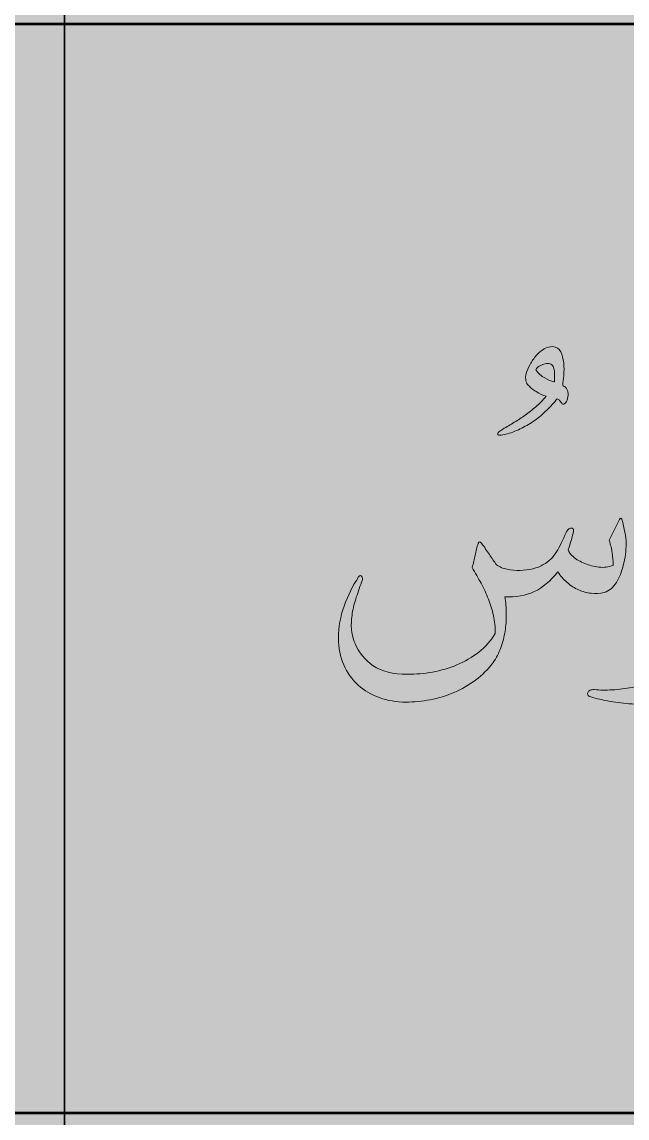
# Model space of a CAD drawing. Header units: inches. Extents: x -1481 to -429, y -1676 to -696.
# Drawn here: x -835.54 to -817.47, y -1240.95 to -1208.21 of the extents above; entities that cross this region are included whole.
import ezdxf

# ---------------------------------------------------------------- set-up
doc = ezdxf.new("R2010")
doc.units = ezdxf.units.IN
doc.header["$MEASUREMENT"] = 0
doc.layers.add('Layer 1', color=7, linetype='Continuous')

# ---------------------------------------------------------------- blocks, each defined once
blk = doc.blocks.new('block 75')
at = {"layer": 'Layer 1', "true_color": 0x009344}
h = blk.add_hatch(color=114, dxfattribs=at)
h.dxf.hatch_style = 2
h.paths.add_polyline_path([(-693.785, -1296.171), (-933.785, -1296.171), (-933.785, -1006.171), (-693.785, -1006.171)])
blk = doc.blocks.new('block 141')
at = {"layer": 'Layer 1', "color": 40, "lineweight": 30, "true_color": 0xf9a01b}
for points in [[(-873.329, -1087.043), (-834.266, -1087.043), (-834.266, -1290.172), (-873.329, -1290.172), (-873.329, -1087.043)], [(-834.266, -1087.043), (-795.203, -1087.043), (-795.203, -1290.172), (-834.266, -1290.172), (-834.266, -1087.043)]]:
    blk.add_lwpolyline(points, dxfattribs=at)
blk = doc.blocks.new('block 140')
at = {"layer": 'Layer 1', "true_color": 0x49c6ea}
h = blk.add_hatch(color=133, dxfattribs=at)
h.dxf.hatch_style = 2
h.paths.add_polyline_path([(-919.173, -1282.809), (-748.857, -1282.809), (-748.857, -1065.618), (-919.173, -1065.618)])
h = blk.add_hatch(color=133, dxfattribs=at)
h.dxf.hatch_style = 2
h.paths.add_polyline_path([(-907.435, -1277.731), (-761.338, -1277.731), (-761.338, -1076.165), (-907.435, -1076.165)])
at = {"layer": 'Layer 1', "true_color": 0xffed96}
h = blk.add_hatch(color=41, dxfattribs=at)
h.dxf.hatch_style = 2
h.paths.add_polyline_path([(-912.062, -1240.799), (-756.36, -1240.799), (-756.36, -1208.274), (-912.062, -1208.274)])
at = {"layer": 'Layer 1', "lineweight": 0}
blk.add_lwpolyline([(-912.062, -1240.799), (-756.36, -1240.799), (-756.36, -1208.274), (-912.062, -1208.274), (-912.062, -1240.799)], dxfattribs=at)
at = {"layer": 'Layer 1', "color": 44, "lineweight": 53, "true_color": 0xaf7e09}
blk.add_lwpolyline([(-912.062, -1240.799), (-756.36, -1240.799), (-756.36, -1208.274), (-912.062, -1208.274), (-912.062, -1240.799)], dxfattribs=at)
at = {"layer": 'Layer 1'}
blk.add_blockref('block 141', (0, 0), dxfattribs=at)
blk = doc.blocks.new('block 186')
at = {"layer": 'Layer 1', "true_color": 0x231f20}
h = blk.add_hatch(color=250, dxfattribs=at)
h.dxf.hatch_style = 2
edge = h.paths.add_edge_path()
edge.add_spline(control_points=[(-821.178, -1220.371), (-821.063, -1220.304), (-820.949, -1220.238), (-820.837, -1220.171), (-820.725, -1220.105), (-820.616, -1220.033), (-820.512, -1219.956), (-820.403, -1219.879), (-820.296, -1219.795), (-820.191, -1219.704), (-820.086, -1219.613), (-819.985, -1219.51), (-819.887, -1219.394), (-819.981, -1219.366), (-820.081, -1219.319), (-820.186, -1219.253), (-820.291, -1219.186), (-820.375, -1219.115), (-820.438, -1219.037), (-820.469, -1218.999), (-820.489, -1218.949), (-820.496, -1218.888), (-820.503, -1218.827), (-820.498, -1218.77), (-820.48, -1218.717), (-820.452, -1218.633), (-820.413, -1218.542), (-820.362, -1218.444), (-820.311, -1218.346), (-820.251, -1218.257), (-820.181, -1218.177), (-820.111, -1218.096), (-820.033, -1218.031), (-819.947, -1217.98), (-819.862, -1217.929), (-819.775, -1217.906), (-819.687, -1217.909), (-819.579, -1217.916), (-819.5, -1217.968), (-819.451, -1218.064), (-819.402, -1218.16), (-819.373, -1218.271), (-819.362, -1218.397), (-819.348, -1218.523), (-819.347, -1218.647), (-819.359, -1218.77), (-819.372, -1218.892), (-819.381, -1218.982), (-819.388, -1219.037), (-819.388, -1219.055), (-819.383, -1219.069), (-819.373, -1219.079), (-819.331, -1219.104), (-819.302, -1219.127), (-819.286, -1219.148), (-819.27, -1219.169), (-819.257, -1219.193), (-819.247, -1219.221), (-819.226, -1219.274), (-819.221, -1219.337), (-819.234, -1219.41), (-819.246, -1219.484), (-819.268, -1219.54), (-819.299, -1219.578), (-819.327, -1219.613), (-819.352, -1219.63), (-819.373, -1219.628), (-819.394, -1219.626), (-819.415, -1219.61), (-819.436, -1219.578), (-819.453, -1219.557), (-819.47, -1219.537), (-819.485, -1219.518), (-819.501, -1219.498), (-819.525, -1219.482), (-819.556, -1219.468), (-819.654, -1219.587), (-819.758, -1219.701), (-819.868, -1219.809), (-819.979, -1219.918), (-820.095, -1220.017), (-820.218, -1220.108), (-820.344, -1220.196), (-820.475, -1220.275), (-820.611, -1220.344), (-820.748, -1220.414), (-820.891, -1220.472), (-821.042, -1220.517), (-821.101, -1220.535), (-821.162, -1220.546), (-821.225, -1220.552), (-821.288, -1220.557), (-821.323, -1220.551), (-821.33, -1220.533), (-821.337, -1220.512), (-821.325, -1220.487), (-821.294, -1220.457), (-821.262, -1220.427), (-821.224, -1220.399), (-821.178, -1220.371)], knot_values=[0, 0, 0, 0, 1, 1, 1, 2, 2, 2, 3, 3, 3, 4, 4, 4, 5, 5, 5, 6, 6, 6, 7, 7, 7, 8, 8, 8, 9, 9, 9, 10, 10, 10, 11, 11, 11, 12, 12, 12, 13, 13, 13, 14, 14, 14, 15, 15, 15, 16, 16, 16, 17, 17, 17, 18, 18, 18, 19, 19, 19, 20, 20, 20, 21, 21, 21, 22, 22, 22, 23, 23, 23, 24, 24, 24, 25, 25, 25, 26, 26, 26, 27, 27, 27, 28, 28, 28, 29, 29, 29, 30, 30, 30, 31, 31, 31, 32, 32, 32, 33, 33, 33, 33], degree=3, periodic=1)
edge = h.paths.add_edge_path()
edge.add_spline(control_points=[(-820.191, -1218.607), (-820.118, -1218.709), (-820.03, -1218.788), (-819.929, -1218.846), (-819.827, -1218.904), (-819.735, -1218.943), (-819.651, -1218.964), (-819.651, -1218.964), (-819.64, -1218.964), (-819.64, -1218.964), (-819.64, -1218.936), (-819.639, -1218.898), (-819.635, -1218.851), (-819.632, -1218.804), (-819.631, -1218.756), (-819.632, -1218.707), (-819.634, -1218.658), (-819.641, -1218.611), (-819.653, -1218.565), (-819.666, -1218.52), (-819.687, -1218.481), (-819.719, -1218.45), (-819.747, -1218.425), (-819.786, -1218.414), (-819.837, -1218.416), (-819.888, -1218.417), (-819.938, -1218.427), (-819.987, -1218.444), (-820.036, -1218.462), (-820.08, -1218.485), (-820.12, -1218.515), (-820.161, -1218.545), (-820.184, -1218.576), (-820.191, -1218.607)], knot_values=[0, 0, 0, 0, 1, 1, 1, 2, 2, 2, 3, 3, 3, 4, 4, 4, 5, 5, 5, 6, 6, 6, 7, 7, 7, 8, 8, 8, 9, 9, 9, 10, 10, 10, 11, 11, 11, 11], degree=3, periodic=1)
at = {"layer": 'Layer 1', "lineweight": 0}
for points, knots in [([(-821.178, -1220.371), (-821.063, -1220.304), (-820.949, -1220.238), (-820.837, -1220.171), (-820.725, -1220.105), (-820.616, -1220.033), (-820.512, -1219.956), (-820.403, -1219.879), (-820.296, -1219.795), (-820.191, -1219.704), (-820.086, -1219.613), (-819.985, -1219.51), (-819.887, -1219.394), (-819.981, -1219.366), (-820.081, -1219.319), (-820.186, -1219.253), (-820.291, -1219.186), (-820.375, -1219.115), (-820.438, -1219.037), (-820.469, -1218.999), (-820.489, -1218.949), (-820.496, -1218.888), (-820.503, -1218.827), (-820.498, -1218.77), (-820.48, -1218.717), (-820.452, -1218.633), (-820.413, -1218.542), (-820.362, -1218.444), (-820.311, -1218.346), (-820.251, -1218.257), (-820.181, -1218.177), (-820.111, -1218.096), (-820.033, -1218.031), (-819.947, -1217.98), (-819.862, -1217.929), (-819.775, -1217.906), (-819.687, -1217.909), (-819.579, -1217.916), (-819.5, -1217.968), (-819.451, -1218.064), (-819.402, -1218.16), (-819.373, -1218.271), (-819.362, -1218.397), (-819.348, -1218.523), (-819.347, -1218.647), (-819.359, -1218.77), (-819.372, -1218.892), (-819.381, -1218.982), (-819.388, -1219.037), (-819.388, -1219.055), (-819.383, -1219.069), (-819.373, -1219.079), (-819.331, -1219.104), (-819.302, -1219.127), (-819.286, -1219.148), (-819.27, -1219.169), (-819.257, -1219.193), (-819.247, -1219.221), (-819.226, -1219.274), (-819.221, -1219.337), (-819.234, -1219.41), (-819.246, -1219.484), (-819.268, -1219.54), (-819.299, -1219.578), (-819.327, -1219.613), (-819.352, -1219.63), (-819.373, -1219.628), (-819.394, -1219.626), (-819.415, -1219.61), (-819.436, -1219.578), (-819.453, -1219.557), (-819.47, -1219.537), (-819.485, -1219.518), (-819.501, -1219.498), (-819.525, -1219.482), (-819.556, -1219.468), (-819.654, -1219.587), (-819.758, -1219.701), (-819.868, -1219.809), (-819.979, -1219.918), (-820.095, -1220.017), (-820.218, -1220.108), (-820.344, -1220.196), (-820.475, -1220.275), (-820.611, -1220.344), (-820.748, -1220.414), (-820.891, -1220.472), (-821.042, -1220.517), (-821.101, -1220.535), (-821.162, -1220.546), (-821.225, -1220.552), (-821.288, -1220.557), (-821.323, -1220.551), (-821.33, -1220.533), (-821.337, -1220.512), (-821.325, -1220.487), (-821.294, -1220.457), (-821.262, -1220.427), (-821.224, -1220.399), (-821.178, -1220.371)], [0, 0, 0, 0, 1, 1, 1, 2, 2, 2, 3, 3, 3, 4, 4, 4, 5, 5, 5, 6, 6, 6, 7, 7, 7, 8, 8, 8, 9, 9, 9, 10, 10, 10, 11, 11, 11, 12, 12, 12, 13, 13, 13, 14, 14, 14, 15, 15, 15, 16, 16, 16, 17, 17, 17, 18, 18, 18, 19, 19, 19, 20, 20, 20, 21, 21, 21, 22, 22, 22, 23, 23, 23, 24, 24, 24, 25, 25, 25, 26, 26, 26, 27, 27, 27, 28, 28, 28, 29, 29, 29, 30, 30, 30, 31, 31, 31, 32, 32, 32, 33, 33, 33, 33]), ([(-820.191, -1218.607), (-820.118, -1218.709), (-820.03, -1218.788), (-819.929, -1218.846), (-819.827, -1218.904), (-819.735, -1218.943), (-819.651, -1218.964), (-819.651, -1218.964), (-819.64, -1218.964), (-819.64, -1218.964), (-819.64, -1218.936), (-819.639, -1218.898), (-819.635, -1218.851), (-819.632, -1218.804), (-819.631, -1218.756), (-819.632, -1218.707), (-819.634, -1218.658), (-819.641, -1218.611), (-819.653, -1218.565), (-819.666, -1218.52), (-819.687, -1218.481), (-819.719, -1218.45), (-819.747, -1218.425), (-819.786, -1218.414), (-819.837, -1218.416), (-819.888, -1218.417), (-819.938, -1218.427), (-819.987, -1218.444), (-820.036, -1218.462), (-820.08, -1218.485), (-820.12, -1218.515), (-820.161, -1218.545), (-820.184, -1218.576), (-820.191, -1218.607)], [0, 0, 0, 0, 1, 1, 1, 2, 2, 2, 3, 3, 3, 4, 4, 4, 5, 5, 5, 6, 6, 6, 7, 7, 7, 8, 8, 8, 9, 9, 9, 10, 10, 10, 11, 11, 11, 11])]:
    blk.add_open_spline(points, degree=3, knots=knots, dxfattribs=at)
blk = doc.blocks.new('block 139')
at = {"layer": 'Layer 1', "true_color": 0x231f20}
h = blk.add_hatch(color=250, dxfattribs=at)
h.dxf.hatch_style = 2
edge = h.paths.add_edge_path()
edge.add_spline(control_points=[(-821.366, -1224.429), (-821.282, -1224.492), (-821.177, -1224.536), (-821.051, -1224.562), (-820.925, -1224.589), (-820.797, -1224.6), (-820.665, -1224.597), (-820.534, -1224.593), (-820.406, -1224.576), (-820.282, -1224.547), (-820.158, -1224.517), (-820.054, -1224.476), (-819.97, -1224.423), (-819.802, -1224.325), (-819.671, -1224.198), (-819.576, -1224.04), (-819.482, -1223.883), (-819.386, -1223.689), (-819.288, -1223.458), (-819.274, -1223.423), (-819.253, -1223.394), (-819.225, -1223.371), (-819.197, -1223.348), (-819.169, -1223.335), (-819.143, -1223.332), (-819.117, -1223.328), (-819.096, -1223.335), (-819.08, -1223.353), (-819.065, -1223.37), (-819.062, -1223.402), (-819.072, -1223.447), (-819.093, -1223.538), (-819.115, -1223.622), (-819.138, -1223.699), (-819.161, -1223.776), (-819.191, -1223.869), (-819.23, -1223.977), (-819.216, -1224.044), (-819.163, -1224.116), (-819.07, -1224.192), (-818.977, -1224.269), (-818.865, -1224.335), (-818.734, -1224.389), (-818.603, -1224.444), (-818.462, -1224.479), (-818.311, -1224.497), (-818.161, -1224.514), (-818.019, -1224.497), (-817.886, -1224.444), (-817.886, -1224.311), (-817.895, -1224.188), (-817.912, -1224.074), (-817.93, -1223.961), (-817.96, -1223.834), (-818.002, -1223.694), (-818.002, -1223.694), (-817.692, -1223.075), (-817.692, -1223.075), (-817.668, -1223.029), (-817.647, -1223.026), (-817.629, -1223.064), (-817.545, -1223.34), (-817.501, -1223.584), (-817.498, -1223.794), (-817.494, -1224.004), (-817.524, -1224.226), (-817.587, -1224.46), (-817.608, -1224.544), (-817.635, -1224.629), (-817.668, -1224.715), (-817.702, -1224.8), (-817.741, -1224.88), (-817.786, -1224.953), (-817.832, -1225.027), (-817.885, -1225.09), (-817.947, -1225.142), (-818.008, -1225.195), (-818.077, -1225.232), (-818.154, -1225.253), (-818.283, -1225.284), (-818.413, -1225.293), (-818.542, -1225.279), (-818.672, -1225.265), (-818.797, -1225.231), (-818.918, -1225.177), (-819.038, -1225.122), (-819.152, -1225.049), (-819.259, -1224.956), (-819.365, -1224.863), (-819.459, -1224.756), (-819.539, -1224.633), (-819.753, -1224.91), (-819.987, -1225.108), (-820.243, -1225.229), (-820.498, -1225.35), (-820.789, -1225.4), (-821.114, -1225.379), (-821.09, -1225.55), (-821.076, -1225.722), (-821.075, -1225.896), (-821.073, -1226.069), (-821.085, -1226.24), (-821.111, -1226.41), (-821.138, -1226.58), (-821.18, -1226.744), (-821.237, -1226.903), (-821.295, -1227.062), (-821.373, -1227.21), (-821.471, -1227.347), (-821.618, -1227.546), (-821.791, -1227.72), (-821.991, -1227.869), (-822.19, -1228.018), (-822.403, -1228.141), (-822.631, -1228.239), (-822.862, -1228.337), (-823.1, -1228.41), (-823.345, -1228.457), (-823.59, -1228.504), (-823.833, -1228.528), (-824.074, -1228.528), (-824.354, -1228.528), (-824.617, -1228.484), (-824.861, -1228.396), (-825.106, -1228.309), (-825.319, -1228.183), (-825.499, -1228.019), (-825.679, -1227.854), (-825.822, -1227.654), (-825.927, -1227.418), (-826.032, -1227.181), (-826.084, -1226.913), (-826.084, -1226.612), (-826.084, -1226.283), (-826.029, -1225.966), (-825.919, -1225.659), (-825.809, -1225.353), (-825.664, -1225.064), (-825.486, -1224.791), (-825.465, -1224.759), (-825.447, -1224.744), (-825.431, -1224.746), (-825.415, -1224.748), (-825.402, -1224.758), (-825.392, -1224.775), (-825.381, -1224.793), (-825.374, -1224.813), (-825.371, -1224.835), (-825.367, -1224.858), (-825.367, -1224.873), (-825.371, -1224.88), (-825.437, -1225.058), (-825.497, -1225.23), (-825.552, -1225.394), (-825.606, -1225.559), (-825.646, -1225.718), (-825.672, -1225.872), (-825.699, -1226.026), (-825.707, -1226.177), (-825.699, -1226.326), (-825.69, -1226.475), (-825.654, -1226.624), (-825.591, -1226.775), (-825.479, -1227.048), (-825.298, -1227.27), (-825.048, -1227.441), (-824.798, -1227.613), (-824.456, -1227.698), (-824.022, -1227.698), (-823.777, -1227.698), (-823.528, -1227.676), (-823.276, -1227.63), (-823.024, -1227.585), (-822.781, -1227.513), (-822.547, -1227.415), (-822.312, -1227.317), (-822.096, -1227.191), (-821.899, -1227.037), (-821.701, -1226.883), (-821.536, -1226.698), (-821.403, -1226.481), (-821.403, -1226.292), (-821.421, -1226.112), (-821.458, -1225.943), (-821.495, -1225.773), (-821.544, -1225.61), (-821.607, -1225.452), (-821.67, -1225.291), (-821.744, -1225.134), (-821.828, -1224.98), (-821.912, -1224.826), (-822.001, -1224.668), (-822.096, -1224.507), (-822.057, -1224.381), (-822.027, -1224.26), (-822.006, -1224.143), (-821.985, -1224.025), (-821.954, -1223.906), (-821.912, -1223.783), (-821.901, -1223.755), (-821.887, -1223.742), (-821.87, -1223.744), (-821.852, -1223.746), (-821.833, -1223.759), (-821.812, -1223.783), (-821.728, -1223.902), (-821.651, -1224.014), (-821.581, -1224.119), (-821.511, -1224.224), (-821.439, -1224.327), (-821.366, -1224.429)], knot_values=[0, 0, 0, 0, 1, 1, 1, 2, 2, 2, 3, 3, 3, 4, 4, 4, 5, 5, 5, 6, 6, 6, 7, 7, 7, 8, 8, 8, 9, 9, 9, 10, 10, 10, 11, 11, 11, 12, 12, 12, 13, 13, 13, 14, 14, 14, 15, 15, 15, 16, 16, 16, 17, 17, 17, 18, 18, 18, 19, 19, 19, 20, 20, 20, 21, 21, 21, 22, 22, 22, 23, 23, 23, 24, 24, 24, 25, 25, 25, 26, 26, 26, 27, 27, 27, 28, 28, 28, 29, 29, 29, 30, 30, 30, 31, 31, 31, 32, 32, 32, 33, 33, 33, 34, 34, 34, 35, 35, 35, 36, 36, 36, 37, 37, 37, 38, 38, 38, 39, 39, 39, 40, 40, 40, 41, 41, 41, 42, 42, 42, 43, 43, 43, 44, 44, 44, 45, 45, 45, 46, 46, 46, 47, 47, 47, 48, 48, 48, 49, 49, 49, 50, 50, 50, 51, 51, 51, 52, 52, 52, 53, 53, 53, 54, 54, 54, 55, 55, 55, 56, 56, 56, 57, 57, 57, 58, 58, 58, 59, 59, 59, 60, 60, 60, 61, 61, 61, 62, 62, 62, 63, 63, 63, 64, 64, 64, 65, 65, 65, 66, 66, 66, 67, 67, 67, 68, 68, 68, 69, 69, 69, 70, 70, 70, 70], degree=3, periodic=1)
h = blk.add_hatch(color=250, dxfattribs=at)
h.dxf.hatch_style = 2
edge = h.paths.add_edge_path()
edge.add_spline(control_points=[(-814.763, -1225.751), (-814.763, -1225.751), (-815.288, -1225.762), (-815.288, -1225.762), (-815.435, -1225.769), (-815.574, -1225.754), (-815.705, -1225.717), (-815.836, -1225.68), (-815.95, -1225.624), (-816.046, -1225.549), (-816.143, -1225.474), (-816.216, -1225.38), (-816.267, -1225.266), (-816.317, -1225.152), (-816.334, -1225.022), (-816.317, -1224.875), (-816.306, -1224.777), (-816.271, -1224.656), (-816.212, -1224.513), (-816.152, -1224.369), (-816.077, -1224.23), (-815.986, -1224.095), (-815.895, -1223.961), (-815.794, -1223.845), (-815.682, -1223.749), (-815.57, -1223.653), (-815.456, -1223.605), (-815.34, -1223.605), (-815.218, -1223.605), (-815.103, -1223.654), (-814.997, -1223.754), (-814.89, -1223.854), (-814.795, -1223.972), (-814.711, -1224.108), (-814.63, -1224.248), (-814.564, -1224.395), (-814.511, -1224.547), (-814.459, -1224.699), (-814.425, -1224.829), (-814.411, -1224.938), (-814.411, -1224.938), (-813.992, -1224.922), (-813.992, -1224.922), (-813.992, -1224.922), (-813.892, -1224.922), (-813.892, -1224.922), (-813.839, -1224.922), (-813.792, -1224.934), (-813.75, -1224.959), (-813.708, -1224.983), (-813.673, -1225.015), (-813.645, -1225.053), (-813.617, -1225.092), (-813.596, -1225.135), (-813.582, -1225.184), (-813.568, -1225.233), (-813.561, -1225.284), (-813.561, -1225.337), (-813.558, -1225.438), (-813.584, -1225.532), (-813.64, -1225.617), (-813.696, -1225.703), (-813.78, -1225.746), (-813.892, -1225.746), (-813.892, -1225.746), (-813.992, -1225.746), (-813.992, -1225.746), (-813.992, -1225.746), (-814.432, -1225.751), (-814.432, -1225.751), (-814.495, -1226.049), (-814.568, -1226.341), (-814.65, -1226.628), (-814.732, -1226.915), (-814.837, -1227.179), (-814.962, -1227.42), (-815.092, -1227.662), (-815.249, -1227.873), (-815.432, -1228.055), (-815.616, -1228.237), (-815.841, -1228.37), (-816.107, -1228.454), (-816.282, -1228.517), (-816.475, -1228.557), (-816.687, -1228.575), (-816.898, -1228.592), (-817.114, -1228.595), (-817.332, -1228.583), (-817.551, -1228.571), (-817.766, -1228.545), (-817.978, -1228.507), (-818.189, -1228.468), (-818.381, -1228.424), (-818.552, -1228.375), (-818.601, -1228.361), (-818.632, -1228.341), (-818.644, -1228.315), (-818.657, -1228.289), (-818.657, -1228.263), (-818.644, -1228.239), (-818.632, -1228.215), (-818.608, -1228.194), (-818.573, -1228.176), (-818.538, -1228.159), (-818.496, -1228.152), (-818.447, -1228.155), (-818.283, -1228.173), (-818.104, -1228.175), (-817.91, -1228.163), (-817.715, -1228.151), (-817.519, -1228.126), (-817.322, -1228.089), (-817.124, -1228.053), (-816.932, -1228.005), (-816.747, -1227.945), (-816.562, -1227.886), (-816.397, -1227.816), (-816.254, -1227.735), (-816.054, -1227.627), (-815.878, -1227.497), (-815.724, -1227.347), (-815.57, -1227.196), (-815.431, -1227.032), (-815.309, -1226.853), (-815.186, -1226.675), (-815.081, -1226.494), (-814.991, -1226.31), (-814.902, -1226.127), (-814.826, -1225.94), (-814.763, -1225.751)], knot_values=[0, 0, 0, 0, 1, 1, 1, 2, 2, 2, 3, 3, 3, 4, 4, 4, 5, 5, 5, 6, 6, 6, 7, 7, 7, 8, 8, 8, 9, 9, 9, 10, 10, 10, 11, 11, 11, 12, 12, 12, 13, 13, 13, 14, 14, 14, 15, 15, 15, 16, 16, 16, 17, 17, 17, 18, 18, 18, 19, 19, 19, 20, 20, 20, 21, 21, 21, 22, 22, 22, 23, 23, 23, 24, 24, 24, 25, 25, 25, 26, 26, 26, 27, 27, 27, 28, 28, 28, 29, 29, 29, 30, 30, 30, 31, 31, 31, 32, 32, 32, 33, 33, 33, 34, 34, 34, 35, 35, 35, 36, 36, 36, 37, 37, 37, 38, 38, 38, 39, 39, 39, 40, 40, 40, 41, 41, 41, 42, 42, 42, 43, 43, 43, 43], degree=3, periodic=1)
edge = h.paths.add_edge_path()
edge.add_spline(control_points=[(-815.918, -1224.801), (-815.897, -1224.847), (-815.843, -1224.882), (-815.758, -1224.906), (-815.672, -1224.931), (-815.577, -1224.947), (-815.472, -1224.956), (-815.367, -1224.965), (-815.263, -1224.968), (-815.159, -1224.964), (-815.056, -1224.961), (-814.978, -1224.955), (-814.926, -1224.948), (-814.926, -1224.934), (-814.944, -1224.899), (-814.981, -1224.843), (-815.018, -1224.787), (-815.066, -1224.73), (-815.125, -1224.67), (-815.185, -1224.607), (-815.25, -1224.55), (-815.322, -1224.499), (-815.394, -1224.449), (-815.465, -1224.42), (-815.535, -1224.413), (-815.573, -1224.413), (-815.614, -1224.426), (-815.658, -1224.452), (-815.702, -1224.478), (-815.743, -1224.512), (-815.781, -1224.552), (-815.82, -1224.592), (-815.852, -1224.635), (-815.878, -1224.681), (-815.905, -1224.726), (-815.918, -1224.766), (-815.918, -1224.801)], knot_values=[0, 0, 0, 0, 1, 1, 1, 2, 2, 2, 3, 3, 3, 4, 4, 4, 5, 5, 5, 6, 6, 6, 7, 7, 7, 8, 8, 8, 9, 9, 9, 10, 10, 10, 11, 11, 11, 12, 12, 12, 12], degree=3, periodic=1)
at = {"layer": 'Layer 1', "lineweight": 0}
for points, knots in [([(-821.366, -1224.429), (-821.282, -1224.492), (-821.177, -1224.536), (-821.051, -1224.562), (-820.925, -1224.589), (-820.797, -1224.6), (-820.665, -1224.597), (-820.534, -1224.593), (-820.406, -1224.576), (-820.282, -1224.547), (-820.158, -1224.517), (-820.054, -1224.476), (-819.97, -1224.423), (-819.802, -1224.325), (-819.671, -1224.198), (-819.576, -1224.04), (-819.482, -1223.883), (-819.386, -1223.689), (-819.288, -1223.458), (-819.274, -1223.423), (-819.253, -1223.394), (-819.225, -1223.371), (-819.197, -1223.348), (-819.169, -1223.335), (-819.143, -1223.332), (-819.117, -1223.328), (-819.096, -1223.335), (-819.08, -1223.353), (-819.065, -1223.37), (-819.062, -1223.402), (-819.072, -1223.447), (-819.093, -1223.538), (-819.115, -1223.622), (-819.138, -1223.699), (-819.161, -1223.776), (-819.191, -1223.869), (-819.23, -1223.977), (-819.216, -1224.044), (-819.163, -1224.116), (-819.07, -1224.192), (-818.977, -1224.269), (-818.865, -1224.335), (-818.734, -1224.389), (-818.603, -1224.444), (-818.462, -1224.479), (-818.311, -1224.497), (-818.161, -1224.514), (-818.019, -1224.497), (-817.886, -1224.444), (-817.886, -1224.311), (-817.895, -1224.188), (-817.912, -1224.074), (-817.93, -1223.961), (-817.96, -1223.834), (-818.002, -1223.694), (-818.002, -1223.694), (-817.692, -1223.075), (-817.692, -1223.075), (-817.668, -1223.029), (-817.647, -1223.026), (-817.629, -1223.064), (-817.545, -1223.34), (-817.501, -1223.584), (-817.498, -1223.794), (-817.494, -1224.004), (-817.524, -1224.226), (-817.587, -1224.46), (-817.608, -1224.544), (-817.635, -1224.629), (-817.668, -1224.715), (-817.702, -1224.8), (-817.741, -1224.88), (-817.786, -1224.953), (-817.832, -1225.027), (-817.885, -1225.09), (-817.947, -1225.142), (-818.008, -1225.195), (-818.077, -1225.232), (-818.154, -1225.253), (-818.283, -1225.284), (-818.413, -1225.293), (-818.542, -1225.279), (-818.672, -1225.265), (-818.797, -1225.231), (-818.918, -1225.177), (-819.038, -1225.122), (-819.152, -1225.049), (-819.259, -1224.956), (-819.365, -1224.863), (-819.459, -1224.756), (-819.539, -1224.633), (-819.753, -1224.91), (-819.987, -1225.108), (-820.243, -1225.229), (-820.498, -1225.35), (-820.789, -1225.4), (-821.114, -1225.379), (-821.09, -1225.55), (-821.076, -1225.722), (-821.075, -1225.896), (-821.073, -1226.069), (-821.085, -1226.24), (-821.111, -1226.41), (-821.138, -1226.58), (-821.18, -1226.744), (-821.237, -1226.903), (-821.295, -1227.062), (-821.373, -1227.21), (-821.471, -1227.347), (-821.618, -1227.546), (-821.791, -1227.72), (-821.991, -1227.869), (-822.19, -1228.018), (-822.403, -1228.141), (-822.631, -1228.239), (-822.862, -1228.337), (-823.1, -1228.41), (-823.345, -1228.457), (-823.59, -1228.504), (-823.833, -1228.528), (-824.074, -1228.528), (-824.354, -1228.528), (-824.617, -1228.484), (-824.861, -1228.396), (-825.106, -1228.309), (-825.319, -1228.183), (-825.499, -1228.019), (-825.679, -1227.854), (-825.822, -1227.654), (-825.927, -1227.418), (-826.032, -1227.181), (-826.084, -1226.913), (-826.084, -1226.612), (-826.084, -1226.283), (-826.029, -1225.966), (-825.919, -1225.659), (-825.809, -1225.353), (-825.664, -1225.064), (-825.486, -1224.791), (-825.465, -1224.759), (-825.447, -1224.744), (-825.431, -1224.746), (-825.415, -1224.748), (-825.402, -1224.758), (-825.392, -1224.775), (-825.381, -1224.793), (-825.374, -1224.813), (-825.371, -1224.835), (-825.367, -1224.858), (-825.367, -1224.873), (-825.371, -1224.88), (-825.437, -1225.058), (-825.497, -1225.23), (-825.552, -1225.394), (-825.606, -1225.559), (-825.646, -1225.718), (-825.672, -1225.872), (-825.699, -1226.026), (-825.707, -1226.177), (-825.699, -1226.326), (-825.69, -1226.475), (-825.654, -1226.624), (-825.591, -1226.775), (-825.479, -1227.048), (-825.298, -1227.27), (-825.048, -1227.441), (-824.798, -1227.613), (-824.456, -1227.698), (-824.022, -1227.698), (-823.777, -1227.698), (-823.528, -1227.676), (-823.276, -1227.63), (-823.024, -1227.585), (-822.781, -1227.513), (-822.547, -1227.415), (-822.312, -1227.317), (-822.096, -1227.191), (-821.899, -1227.037), (-821.701, -1226.883), (-821.536, -1226.698), (-821.403, -1226.481), (-821.403, -1226.292), (-821.421, -1226.112), (-821.458, -1225.943), (-821.495, -1225.773), (-821.544, -1225.61), (-821.607, -1225.452), (-821.67, -1225.291), (-821.744, -1225.134), (-821.828, -1224.98), (-821.912, -1224.826), (-822.001, -1224.668), (-822.096, -1224.507), (-822.057, -1224.381), (-822.027, -1224.26), (-822.006, -1224.143), (-821.985, -1224.025), (-821.954, -1223.906), (-821.912, -1223.783), (-821.901, -1223.755), (-821.887, -1223.742), (-821.87, -1223.744), (-821.852, -1223.746), (-821.833, -1223.759), (-821.812, -1223.783), (-821.728, -1223.902), (-821.651, -1224.014), (-821.581, -1224.119), (-821.511, -1224.224), (-821.439, -1224.327), (-821.366, -1224.429)], [0, 0, 0, 0, 1, 1, 1, 2, 2, 2, 3, 3, 3, 4, 4, 4, 5, 5, 5, 6, 6, 6, 7, 7, 7, 8, 8, 8, 9, 9, 9, 10, 10, 10, 11, 11, 11, 12, 12, 12, 13, 13, 13, 14, 14, 14, 15, 15, 15, 16, 16, 16, 17, 17, 17, 18, 18, 18, 19, 19, 19, 20, 20, 20, 21, 21, 21, 22, 22, 22, 23, 23, 23, 24, 24, 24, 25, 25, 25, 26, 26, 26, 27, 27, 27, 28, 28, 28, 29, 29, 29, 30, 30, 30, 31, 31, 31, 32, 32, 32, 33, 33, 33, 34, 34, 34, 35, 35, 35, 36, 36, 36, 37, 37, 37, 38, 38, 38, 39, 39, 39, 40, 40, 40, 41, 41, 41, 42, 42, 42, 43, 43, 43, 44, 44, 44, 45, 45, 45, 46, 46, 46, 47, 47, 47, 48, 48, 48, 49, 49, 49, 50, 50, 50, 51, 51, 51, 52, 52, 52, 53, 53, 53, 54, 54, 54, 55, 55, 55, 56, 56, 56, 57, 57, 57, 58, 58, 58, 59, 59, 59, 60, 60, 60, 61, 61, 61, 62, 62, 62, 63, 63, 63, 64, 64, 64, 65, 65, 65, 66, 66, 66, 67, 67, 67, 68, 68, 68, 69, 69, 69, 70, 70, 70, 70]), ([(-814.763, -1225.751), (-814.763, -1225.751), (-815.288, -1225.762), (-815.288, -1225.762), (-815.435, -1225.769), (-815.574, -1225.754), (-815.705, -1225.717), (-815.836, -1225.68), (-815.95, -1225.624), (-816.046, -1225.549), (-816.143, -1225.474), (-816.216, -1225.38), (-816.267, -1225.266), (-816.317, -1225.152), (-816.334, -1225.022), (-816.317, -1224.875), (-816.306, -1224.777), (-816.271, -1224.656), (-816.212, -1224.513), (-816.152, -1224.369), (-816.077, -1224.23), (-815.986, -1224.095), (-815.895, -1223.961), (-815.794, -1223.845), (-815.682, -1223.749), (-815.57, -1223.653), (-815.456, -1223.605), (-815.34, -1223.605), (-815.218, -1223.605), (-815.103, -1223.654), (-814.997, -1223.754), (-814.89, -1223.854), (-814.795, -1223.972), (-814.711, -1224.108), (-814.63, -1224.248), (-814.564, -1224.395), (-814.511, -1224.547), (-814.459, -1224.699), (-814.425, -1224.829), (-814.411, -1224.938), (-814.411, -1224.938), (-813.992, -1224.922), (-813.992, -1224.922), (-813.992, -1224.922), (-813.892, -1224.922), (-813.892, -1224.922), (-813.839, -1224.922), (-813.792, -1224.934), (-813.75, -1224.959), (-813.708, -1224.983), (-813.673, -1225.015), (-813.645, -1225.053), (-813.617, -1225.092), (-813.596, -1225.135), (-813.582, -1225.184), (-813.568, -1225.233), (-813.561, -1225.284), (-813.561, -1225.337), (-813.558, -1225.438), (-813.584, -1225.532), (-813.64, -1225.617), (-813.696, -1225.703), (-813.78, -1225.746), (-813.892, -1225.746), (-813.892, -1225.746), (-813.992, -1225.746), (-813.992, -1225.746), (-813.992, -1225.746), (-814.432, -1225.751), (-814.432, -1225.751), (-814.495, -1226.049), (-814.568, -1226.341), (-814.65, -1226.628), (-814.732, -1226.915), (-814.837, -1227.179), (-814.962, -1227.42), (-815.092, -1227.662), (-815.249, -1227.873), (-815.432, -1228.055), (-815.616, -1228.237), (-815.841, -1228.37), (-816.107, -1228.454), (-816.282, -1228.517), (-816.475, -1228.557), (-816.687, -1228.575), (-816.898, -1228.592), (-817.114, -1228.595), (-817.332, -1228.583), (-817.551, -1228.571), (-817.766, -1228.545), (-817.978, -1228.507), (-818.189, -1228.468), (-818.381, -1228.424), (-818.552, -1228.375), (-818.601, -1228.361), (-818.632, -1228.341), (-818.644, -1228.315), (-818.657, -1228.289), (-818.657, -1228.263), (-818.644, -1228.239), (-818.632, -1228.215), (-818.608, -1228.194), (-818.573, -1228.176), (-818.538, -1228.159), (-818.496, -1228.152), (-818.447, -1228.155), (-818.283, -1228.173), (-818.104, -1228.175), (-817.91, -1228.163), (-817.715, -1228.151), (-817.519, -1228.126), (-817.322, -1228.089), (-817.124, -1228.053), (-816.932, -1228.005), (-816.747, -1227.945), (-816.562, -1227.886), (-816.397, -1227.816), (-816.254, -1227.735), (-816.054, -1227.627), (-815.878, -1227.497), (-815.724, -1227.347), (-815.57, -1227.196), (-815.431, -1227.032), (-815.309, -1226.853), (-815.186, -1226.675), (-815.081, -1226.494), (-814.991, -1226.31), (-814.902, -1226.127), (-814.826, -1225.94), (-814.763, -1225.751)], [0, 0, 0, 0, 1, 1, 1, 2, 2, 2, 3, 3, 3, 4, 4, 4, 5, 5, 5, 6, 6, 6, 7, 7, 7, 8, 8, 8, 9, 9, 9, 10, 10, 10, 11, 11, 11, 12, 12, 12, 13, 13, 13, 14, 14, 14, 15, 15, 15, 16, 16, 16, 17, 17, 17, 18, 18, 18, 19, 19, 19, 20, 20, 20, 21, 21, 21, 22, 22, 22, 23, 23, 23, 24, 24, 24, 25, 25, 25, 26, 26, 26, 27, 27, 27, 28, 28, 28, 29, 29, 29, 30, 30, 30, 31, 31, 31, 32, 32, 32, 33, 33, 33, 34, 34, 34, 35, 35, 35, 36, 36, 36, 37, 37, 37, 38, 38, 38, 39, 39, 39, 40, 40, 40, 41, 41, 41, 42, 42, 42, 43, 43, 43, 43])]:
    blk.add_open_spline(points, degree=3, knots=knots, dxfattribs=at)
at = {"layer": 'Layer 1'}
for name in ['block 140', 'block 186']:
    blk.add_blockref(name, (0, 0), dxfattribs=at)

msp = doc.modelspace()

# ---------------------------------------------------------------- hatches: boundary and pattern name
at = {"layer": 'Layer 1', "true_color": 0x006738}
h = msp.add_hatch(color=116, dxfattribs=at)
h.dxf.hatch_style = 2
h.paths.add_polyline_path([(-749.015, -1281.171), (-919.015, -1281.171), (-919.015, -1062.796), (-749.015, -1062.796)])

# ---------------------------------------------------------------- block references
at = {"layer": 'Layer 1'}
for name in ['block 75', 'block 139']:
    msp.add_blockref(name, (0, 0), dxfattribs=at)

doc.saveas('drawing.dxf')
